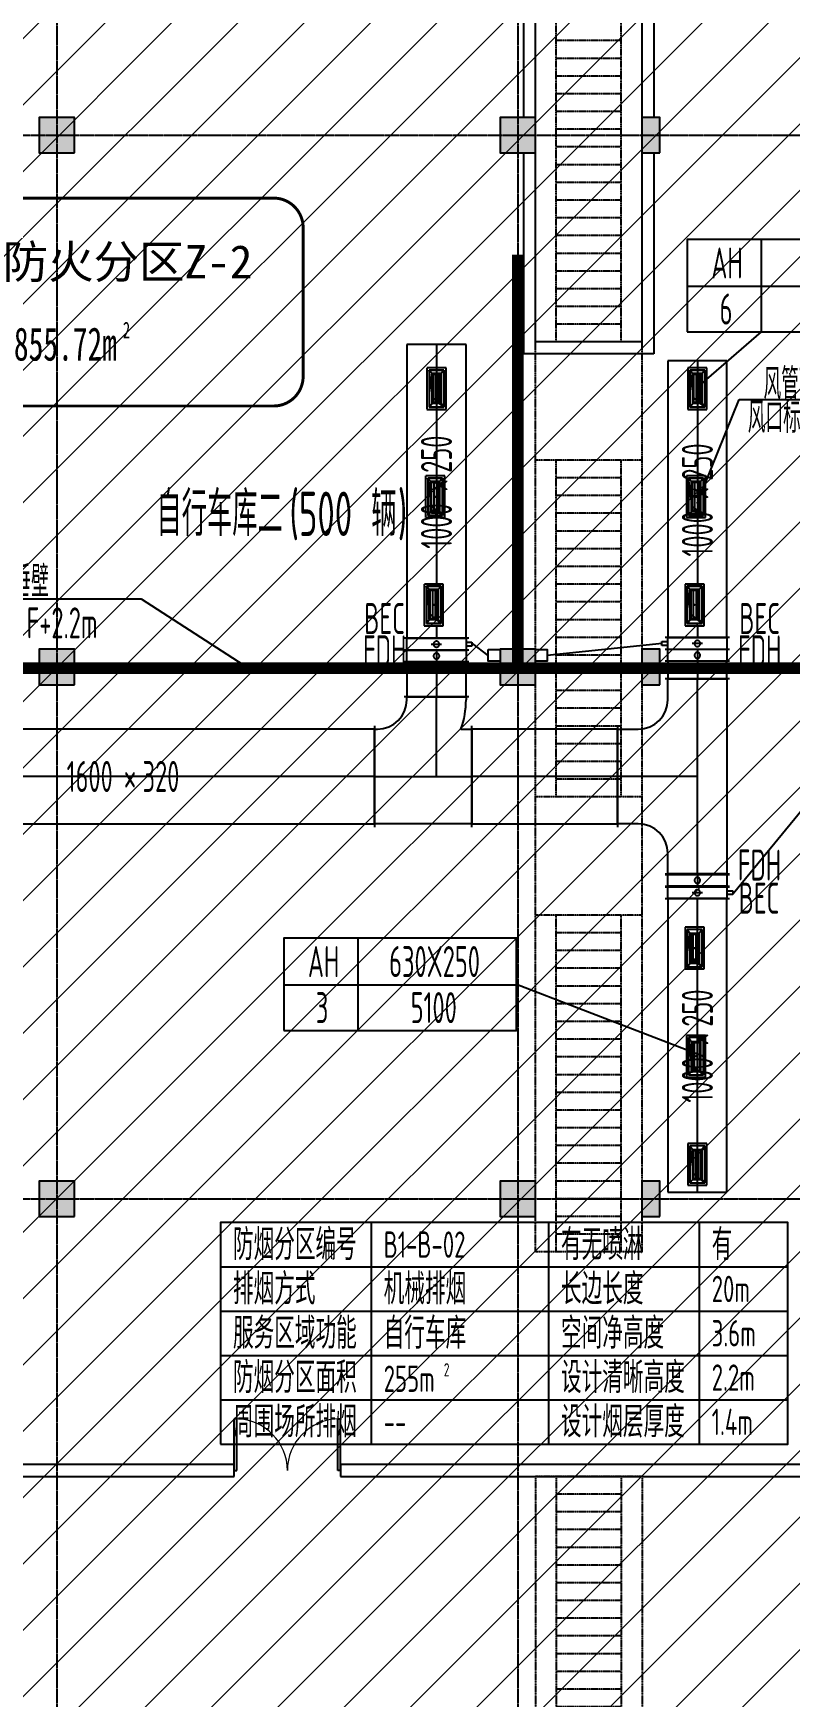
# Model space of a CAD drawing. Extents: x -20827274 to 1300756471, y -549375 to 3431892.
# Drawn here: x -90307 to -77509, y -327688 to -299536 of the extents above; entities that cross this region are included whole.
import ezdxf

# ---------------------------------------------------------------- set-up
doc = ezdxf.new("R2010")
doc.units = 0
doc.header["$LTSCALE"] = 10
for name, pattern in [('CENTER2', [1.125, 0.75, -0.125, 0.125, -0.125]), ('DASH', [0.35, 0.25, -0.1]), ('暖附图底图$0$DASH', [0.35, 0.25, -0.1]), ('暖附图底图$0$DOTE', [2.42, 2, -0.2, 0.02, -0.2])]:
    doc.linetypes.add(name, pattern=pattern)
for name, color, linetype in [('1-zs', 3, 'Continuous'), ('1-标注暖通', 4, 'Continuous'), ('DUCT-排烟中心线', 5, 'CENTER2'), ('DUCT-排烟标注', 3, 'Continuous'), ('DUCT-排烟法兰', 4, 'Continuous'), ('DUCT-排烟管', 2, 'Continuous'), ('DUCT-排烟管立管', 2, 'Continuous'), ('DUCT-排烟管端线', 4, 'Continuous'), ('DUCT-排烟阀门', 7, 'Continuous'), ('DUCT-排风风口', 7, 'Continuous'), ('H-PUB_TAB', 7, 'Continuous'), ('Hvac-Hide', 8, 'DASH'), ('PUB_HATCH', 8, 'Continuous'), ('暖附图底图$0$0-绿', 8, 'Continuous'), ('暖附图底图$0$0-蓝', 8, 'Continuous'), ('暖附图底图$0$1-标注暖通', 8, 'Continuous'), ('暖附图底图$0$A-COLUMN', 8, 'Continuous'), ('暖附图底图$0$A-ROOM_NAME', 8, 'Continuous'), ('暖附图底图$0$A-WALL', 8, 'Continuous'), ('暖附图底图$0$A-WINDOW', 8, 'Continuous'), ('暖附图底图$0$DOTE', 8, 'Continuous'), ('暖附图底图$0$雨棚投影', 8, 'Continuous')]:
    doc.layers.add(name, color=color, linetype=linetype)
doc.layers.add('F-非人防区', color=105, linetype='Continuous', lineweight=15)
doc.styles.add('8B2_02', font='tssdeng.shx', dxfattribs={"width": 0.6, "bigfont": 'TSSDCHN.shx'})
doc.styles.add('_THVAC_PIPEDN', font='tssdeng.shx', dxfattribs={"width": 0.7, "height": 3.5, "bigfont": 'tssdchn.shx'})
doc.styles.add('暖附图底图$0$8B2_02', font='tssdeng.shx', dxfattribs={"width": 0.6, "bigfont": 'TSSDCHN.shx'})
doc.styles.add('暖附图底图$0$黑体', font='simhei.ttf', dxfattribs={"width": 0.65})

# ---------------------------------------------------------------- blocks, each defined once
blk = doc.blocks.new('$风口$00000108')
for p, q in [((-250, 135), (-190, 75)), ((-250, -135), (-250, 135)), ((200, 25), (-190, 25)), ((250, 135), (200, 75)), ((250, 135), (250, -135)), ((-250, -135), (-190, -75)), ((250, -135), (-250, -135)), ((200, -25), (-190, -25)), ((200, -75), (250, -135))]:
    blk.add_line(p, q)
at = {"linetype": 'Continuous'}
blk.add_line((250, 135), (-250, 135), dxfattribs=at)
at = {"lineweight": 40}
for p, q in [((-190, 75), (200, 75)), ((-190, -75), (-190, 75)), ((200, 75), (200, -75)), ((-190, -75), (200, -75))]:
    blk.add_line(p, q, dxfattribs=at)
blk = doc.blocks.new('暖附图底图$0$自行车坡道')
at = {"layer": '暖附图底图$0$雨棚投影', "linetype": '暖附图底图$0$DASH', "lineweight": -3, "ltscale": 2}
for p, q in [((-96295, -339871), (-72448, -339871)), ((-96295, -341671), (-96295, -339871)), ((-90595, -341671), (-90595, -339871)), ((-88595, -341671), (-88595, -339871)), ((-82895, -341671), (-82895, -339871)), ((-80895, -341671), (-80895, -339871)), ((-96295, -340221), (-90595, -340221)), ((-95995, -341321), (-95995, -340221)), ((-95695, -341321), (-95695, -340221)), ((-95395, -341321), (-95395, -340221)), ((-95095, -341321), (-95095, -340221)), ((-94795, -341321), (-94795, -340221)), ((-94495, -341321), (-94495, -340221)), ((-94195, -341321), (-94195, -340221)), ((-93895, -341321), (-93895, -340221)), ((-93595, -341321), (-93595, -340221)), ((-93295, -341321), (-93295, -340221)), ((-92995, -341321), (-92995, -340221)), ((-92695, -341321), (-92695, -340221)), ((-92395, -341321), (-92395, -340221)), ((-92095, -341321), (-92095, -340221)), ((-91795, -341321), (-91795, -340221)), ((-91495, -341321), (-91495, -340221)), ((-91195, -341321), (-91195, -340221)), ((-90895, -341321), (-90895, -340221)), ((-88595, -340221), (-82895, -340221)), ((-88295, -341321), (-88295, -340221)), ((-87995, -341321), (-87995, -340221)), ((-87695, -341321), (-87695, -340221)), ((-87395, -341321), (-87395, -340221)), ((-87095, -341321), (-87095, -340221)), ((-86795, -341321), (-86795, -340221)), ((-86495, -341321), (-86495, -340221)), ((-86195, -341321), (-86195, -340221)), ((-85895, -341321), (-85895, -340221)), ((-85595, -341321), (-85595, -340221)), ((-85295, -341321), (-85295, -340221)), ((-84995, -341321), (-84995, -340221)), ((-84695, -341321), (-84695, -340221)), ((-84395, -341321), (-84395, -340221)), ((-84095, -341321), (-84095, -340221)), ((-83795, -341321), (-83795, -340221)), ((-83495, -341321), (-83495, -340221)), ((-83195, -341321), (-83195, -340221)), ((-80895, -340221), (-75195, -340221)), ((-80595, -341321), (-80595, -340221)), ((-80295, -341321), (-80295, -340221)), ((-79995, -341321), (-79995, -340221)), ((-79695, -341321), (-79695, -340221)), ((-79395, -341321), (-79395, -340221)), ((-79095, -341321), (-79095, -340221)), ((-78795, -341321), (-78795, -340221)), ((-78495, -341321), (-78495, -340221)), ((-78195, -341321), (-78195, -340221)), ((-77895, -341321), (-77895, -340221)), ((-77595, -341321), (-77595, -340221)), ((-77295, -341321), (-77295, -340221)), ((-76995, -341321), (-76995, -340221)), ((-76695, -341321), (-76695, -340221)), ((-76395, -341321), (-76395, -340221)), ((-76095, -341321), (-76095, -340221)), ((-75795, -341321), (-75795, -340221)), ((-96295, -341321), (-90595, -341321)), ((-88595, -341321), (-82895, -341321)), ((-80895, -341321), (-75195, -341321)), ((-96295, -341671), (-70759, -341671))]:
    blk.add_line(p, q, dxfattribs=at)
blk = doc.blocks.new('暖附图底图$0$A$C10817FE3')
at = {"layer": '暖附图底图$0$0-蓝', "color": 9, "linetype": '暖附图底图$0$DASH', "ltscale": 3, "const_width": 50}
blk.add_lwpolyline([(-198462, -143334), (-194083, -143334, 0.414214), (-193583, -142834), (-193583, -140315, 0.414214), (-194083, -139815), (-198462, -139815, 0.414214), (-198962, -140315), (-198962, -142834, 0.414214)], format="xyb", close=True, dxfattribs=at)
at = {"layer": '暖附图底图$0$0-绿', "color": 0, "linetype": '暖附图底图$0$DASH', "style": '暖附图底图$0$黑体'}
blk.add_text('防火分区Z-2', height=563.3, dxfattribs=at).set_placement((-198665, -141174))
at = {"layer": '暖附图底图$0$0-绿', "color": 0, "linetype": '暖附图底图$0$DASH', "style": '暖附图底图$0$黑体', "width": 0.65}
for s, height, p in [('855.72m', 563.3, (-198477, -142566)), ('2', 282, (-196634, -142191))]:
    blk.add_text(s, height=height, dxfattribs=at).set_placement(p)
blk = doc.blocks.new('_FZH')
blk.add_lwpolyline([(-0.5, -0.5), (0.5, -0.5), (0.5, 0.5), (-0.5, 0.5)], close=True)
at = {"layer": 'PUB_HATCH'}
blk.add_solid([(-0.5, -0.5), (0.5, -0.5), (-0.5, 0.5), (0.5, 0.5)], dxfattribs=at)
blk = doc.blocks.new('暖附图底图$0$$DorLib2D$00000002')
for p, q in [((-0.5, 0), (-0.5, 0.4875)), ((-0.475, 0.4875), (-0.5, 0.4875)), ((-0.475, 0), (-0.475, 0.4875)), ((0.475, 0), (0.475, 0.4875)), ((0.475, 0.4875), (0.5, 0.4875)), ((0.5, 0), (0.5, 0.4875)), ((-0.5, 0), (-0.475, 0)), ((0.5, 0), (0.475, 0))]:
    blk.add_line(p, q)
at = {"lineweight": 13}
for centre, start, end in [((-0.4875, 0), 0, 88.53072), ((0.4875, 0), 91.46928, 180)]:
    blk.add_arc(centre, 0.4875, start, end, dxfattribs=at)
blk = doc.blocks.new('暖附图底图$0$AFSFCS')
at = {"layer": '暖附图底图$0$A-WALL'}
for p, q in [((-82008.6, -300960.4), (-82008.6, -292560.4)), ((-81808.6, -300960.4), (-81808.6, -292560.4)), ((-80008.6, -295860.4), (-80008.6, -300960.4)), ((-79808.6, -295960.4), (-79808.6, -300960.4)), ((-82008.6, -304960.4), (-82008.6, -301560.4)), ((-81808.6, -304760.4), (-81808.6, -301560.4)), ((-80008.6, -301560.4), (-80008.6, -304760.4)), ((-79808.6, -301560.4), (-79808.6, -304960.4)), ((-80008.6, -304760.4), (-81808.6, -304760.4)), ((-79808.6, -304960.4), (-82008.6, -304960.4)), ((-86908.6, -323760.4), (-92158.6, -323760.4)), ((-92158.6, -323960.4), (-86908.6, -323960.4)), ((-86908.6, -323960.4), (-86908.6, -323760.4)), ((-75358.6, -323760.4), (-85108.6, -323760.4)), ((-85108.6, -323760.4), (-85108.6, -323960.4)), ((-85108.6, -323960.4), (-75358.6, -323960.4))]:
    blk.add_line(p, q, dxfattribs=at)
at = {"layer": '暖附图底图$0$DOTE', "color": 127, "linetype": '暖附图底图$0$DOTE', "ltscale": 1.5}
for p, q in [((-89908.6, -155629.3), (-89908.6, -385768.2)), ((-82108.6, -155629.3), (-82108.6, -385768.2))]:
    blk.add_line(p, q, dxfattribs=at)
at = {"layer": '暖附图底图$0$DOTE', "color": 16, "linetype": '暖附图底图$0$DOTE', "ltscale": 1.5}
for p, q in [((-113117.3, -301260.4), (10791.4, -301260.4)), ((-113117.3, -310260.4), (145070.3, -310260.4)), ((-113117.3, -319260.4), (145070.3, -319260.4))]:
    blk.add_line(p, q, dxfattribs=at)
blk.add_blockref('暖附图底图$0$A$C10817FE3', (107841.4, -162510.4))
at = {"rotation": 90}
blk.add_blockref('暖附图底图$0$自行车坡道', (-421679.2, -223865.5), dxfattribs=at)
at = {"xscale": -1, "rotation": 90}
blk.add_blockref('暖附图底图$0$自行车坡道', (-421679.2, -420255.3), dxfattribs=at)
at = {"layer": '暖附图底图$0$A-COLUMN', "xscale": 600, "rotation": 90}
for p, yscale, zscale in [((-89908.6, -301260.4), 600, 600), ((-82108.6, -301260.4), 600, 600), ((-79858.6, -301260.4), 299.9999999997526, 299.9999999997526), ((-89908.6, -310260.4), 600, 600), ((-82108.6, -310260.4), 600, 600), ((-79858.6, -310260.4), 299.9999999997526, 299.9999999997526), ((-89908.6, -319260.4), 600, 600), ((-82108.6, -319260.4), 600, 600), ((-79858.6, -319260.4), 299.9999999997526, 299.9999999997526)]:
    blk.add_blockref('_FZH', p, dxfattribs=dict(at, yscale=yscale, zscale=zscale))
at = {"layer": '暖附图底图$0$A-WINDOW', "xscale": -1800, "yscale": -1800, "zscale": 200, "rotation": 180}
blk.add_blockref('暖附图底图$0$$DorLib2D$00000002', (-86008.6, -323860.4), dxfattribs=at)
at = {"layer": '暖附图底图$0$A-ROOM_NAME', "style": '暖附图底图$0$8B2_02', "width": 0.6}
for s, p in [('自行车库二', (-88223.7, -308043.9)), ('(500', (-85973.7, -308043.9)), ('辆', (-84589, -308043.9)), (')', (-84139, -308043.9))]:
    blk.add_text(s, height=750, dxfattribs=at).set_placement(p)
blk = doc.blocks.new('暖附图底图')
at = {"layer": '暖附图底图$0$1-标注暖通', "linetype": '暖附图底图$0$DASH'}
blk.add_blockref('暖附图底图$0$AFSFCS', (500000, 0), dxfattribs=at)

msp = doc.modelspace()

# ---------------------------------------------------------------- hatches: boundary and pattern name
at = {"layer": 'F-非人防区'}
h = msp.add_hatch(dxfattribs=at)
h.set_pattern_fill('ANSI31', color=8, scale=500)
h.set_pattern_definition([(45, (-67108.6, 126739.6), (-561.266, 561.266), [])])
edge = h.paths.add_edge_path()
edge.add_line((26041.4, -160910.4), (26041.4, -174910.4))
edge.add_line((26041.4, -174910.4), (44466.4, -174910.4))
edge.add_line((44466.4, -174910.4), (44466.4, -230535.4))
edge.add_line((44466.4, -230535.4), (29591.4, -230535.4))
edge.add_line((29591.4, -230535.4), (29591.4, -228585.4))
edge.add_line((29591.4, -228585.4), (32466.4, -228585.4))
edge.add_line((32466.4, -228585.4), (32466.4, -223185.4))
edge.add_line((32466.4, -223185.4), (6116.4, -223185.4))
edge.add_line((6116.4, -223185.4), (6116.4, -236210.4))
edge.add_line((6116.4, -236210.4), (5916.4, -236210.4))
edge.add_line((5916.4, -236210.4), (5921.1, -289912.2))
edge.add_line((5921.1, -289912.2), (35191.4, -289912.2))
edge.add_line((35191.4, -289912.2), (35191.4, -296310.4))
edge.add_line((35191.4, -296310.4), (35041.4, -296310.4))
edge.add_line((35041.4, -296310.4), (35041.4, -296910.4))
edge.add_line((35041.4, -296910.4), (35641.4, -296910.4))
edge.add_line((35641.4, -296910.4), (44736.4, -305099.6))
edge.add_line((44736.4, -305099.6), (22456.5, -329844))
edge.add_line((22456.5, -329844), (22456.5, -340006.4))
edge.add_line((22456.5, -340006.4), (-13248.1, -379660.4))
edge.add_line((-13248.1, -379660.4), (-90108.6, -379660.4))
edge.add_line((-90108.6, -379660.4), (-90108.6, -373660.4))
edge.add_line((-90108.6, -373660.4), (-91358.6, -373660.4))
edge.add_arc((-91358.6, -361660.4), 12000, 180, 270, ccw=False)
edge.add_line((-103358.6, -361660.4), (-103358.6, -333450.4))
edge.add_line((-103358.6, -333450.4), (-95358.6, -333436.6))
edge.add_line((-95358.6, -333436.6), (-95358.6, -160610.4))
edge.add_line((-95358.6, -160610.4), (-86333.4, -160610.4))
edge.add_line((-86333.4, -160610.4), (-86333.6, -149790))
edge.add_line((-86333.6, -149790), (-73433.4, -149790))
edge.add_line((-73433.4, -149790), (-73433.4, -160610.4))
edge.add_line((-73433.4, -160610.4), (26041.4, -160910.4))

# ---------------------------------------------------------------- linework, layer by layer
at = {"layer": '1-标注暖通'}
for p, q in [((-77990, -304587.3), (-79094.6, -305543.9, 2600)), ((-79077.8, -307491.8, 1400), (-78364.9, -305732.1, -600)), ((-78364.9, -305732.1, -600), (-75242.2, -305732.1, -600)), ((-92144.2, -309109.1), (-88483.7, -309109.1)), ((-88483.7, -309109.1), (-86668.3, -310282.1)), ((-82608.6, -310063.9), (-82875.9, -309863.6, 2000)), ((-79669.3, -309864.5, -2713.3), (-81610.4, -310063.9, 13.3)), ((-75508.6, -310502.3), (-78468.2, -314099.9, 2000)), ((-82132.5, -315630.9), (-78969.6, -316848.4, 2600))]:
    msp.add_line(p, q, dxfattribs=at)
at = {"layer": '1-标注暖通', "linetype": 'DASH', "const_width": 200}
for points in [[(-82108.6, -303282.1), (-82109.3, -310308.1)], [(-75008.6, -310282.1), (-95158.6, -310282.1)]]:
    msp.add_lwpolyline(points, dxfattribs=at)
at = {"layer": '1-标注暖通'}
for points in [[(-79242.4, -304587.3), (-75306.5, -304587.3), (-75306.5, -303028.5), (-79242.4, -303028.5)], [(-82608.6, -309963.9), (-82408.6, -309963.9), (-82408.6, -310163.9), (-82608.6, -310163.9)], [(-86068.5, -316410.3), (-82132.5, -316410.3), (-82132.5, -314851.5), (-86068.5, -314851.5)]]:
    msp.add_lwpolyline(points, close=True, dxfattribs=at)
for points in [[(-77990, -303028.5), (-77990, -304587.3)], [(-79242.4, -303818.9), (-75306.5, -303818.9)], [(-84816, -314851.5), (-84816, -316410.3)], [(-86068.5, -315641.9), (-82132.5, -315641.9)]]:
    msp.add_lwpolyline(points, dxfattribs=at)
at = {"layer": '1-标注暖通', "elevation": 13.3}
msp.add_lwpolyline([(-81810.4, -309963.9), (-81610.4, -309963.9), (-81610.4, -310163.9), (-81810.4, -310163.9)], close=True, dxfattribs=at)
at = {"layer": 'DUCT-排烟中心线'}
for p, q in [((-83486, -304803.7), (-83486, -308864.8)), ((-79071.5, -305081.3), (-79071.5, -308864.8)), ((-83486, -309554.8), (-83486, -309775.6)), ((-79071.5, -309554.8), (-79071.5, -309763.5)), ((-83486, -310176.2), (-83486, -310764)), ((-79071.5, -310164.1), (-79071.5, -310464)), ((-79071.5, -312114.2), (-79071.5, -310464.2)), ((-83486, -312114.2), (-83486, -310764.2)), ((-84536.2, -312114.2), (-92487.2, -312114.2)), ((-84536, -312114.2), (-83486, -312114.2)), ((-83486, -312114.2), (-82886, -312114.2)), ((-80421.7, -312114.2), (-82885.8, -312114.2)), ((-79071.5, -312114.2), (-80421.5, -312114.2)), ((-79071.5, -313764.2), (-79071.5, -312114.2)), ((-79071.5, -313771.8), (-79071.5, -313764.4)), ((-79071.5, -313979.7), (-79071.5, -313972.2)), ((-79071.5, -319147.2), (-79071.5, -314180.1))]:
    msp.add_line(p, q, dxfattribs=at)
at = {"layer": 'DUCT-排烟法兰'}
for p, q in [((-78909, -305197.7), (-79234, -305197.7)), ((-79234, -305197.7), (-79234, -305902.7)), ((-78909, -305197.7), (-79234, -305197.7)), ((-79234, -305197.7), (-79234, -305902.7)), ((-78909, -305902.7), (-78909, -305197.7)), ((-78909, -305902.7), (-78909, -305197.7)), ((-79234, -305902.7), (-78909, -305902.7)), ((-79234, -305902.7), (-78909, -305902.7)), ((-82941, -309775.7), (-84031, -309775.7)), ((-78526.5, -309763.6), (-79616.5, -309763.6)), ((-82941, -309975.9), (-84031, -309975.9)), ((-82941, -310176.1), (-84031, -310176.1)), ((-78526.5, -309963.8), (-79616.5, -309963.8)), ((-78526.5, -310164), (-79616.5, -310164)), ((-78526.5, -310464.1), (-79616.5, -310464.1)), ((-82941, -310764.1), (-84031, -310764.1)), ((-84536.1, -311254.2), (-84536.1, -312974.2)), ((-82885.9, -312974.2), (-82885.9, -311254.2)), ((-80421.6, -311254.2), (-80421.6, -312974.2)), ((-79616.5, -313764.3), (-78526.5, -313764.3)), ((-79616.5, -313771.9), (-78526.5, -313771.9)), ((-79616.5, -313972.1), (-78526.5, -313972.1)), ((-79616.5, -313979.8), (-78526.5, -313979.8)), ((-79616.5, -314180), (-78526.5, -314180)), ((-78909, -318325.8), (-79234, -318325.8)), ((-79234, -318325.8), (-79234, -319030.8)), ((-78909, -318325.8), (-79234, -318325.8)), ((-79234, -318325.8), (-79234, -319030.8)), ((-78909, -319030.8), (-78909, -318325.8)), ((-78909, -319030.8), (-78909, -318325.8)), ((-79234, -319030.8), (-78909, -319030.8)), ((-79234, -319030.8), (-78909, -319030.8))]:
    msp.add_line(p, q, dxfattribs=at)
at = {"layer": 'DUCT-排烟法兰', "color": 18, "true_color": 0x000000}
for p in [(-83486, -305550.2, -0.1), (-83486, -305550.2, 0.1), (-79071.5, -305550.2, -0.1), (-79071.5, -305550.2, 0.1), (-79071.5, -305550.2, 1334.8), (-79071.5, -305550.2, 1335), (-79071.5, -305550.2, 2300.2), (-79071.5, -305550.2, 2300), (-83509.2, -307380, -0.1), (-83509.2, -307380, 0.1), (-79094.6, -307380, -0.1), (-79094.6, -307380, 0.1), (-83532.3, -309209.8, -0.1), (-83532.3, -309209.8, 0.1), (-79117.8, -309209.8, -0.1), (-79117.8, -309209.8, 0.1), (-83486, -309775.6, 2000), (-83486, -309775.8, 2000), (-79071.5, -309763.5, 2000), (-79071.5, -309763.7, 2000), (-83486, -309975.8, 2000), (-83486, -309976, 2000), (-83486, -310176, 2000), (-83486, -310176.2, 2000), (-79071.5, -309963.7, 2000), (-79071.5, -309963.9, 2000), (-79071.5, -310163.9, 2000), (-79071.5, -310164.1, 2000), (-79071.5, -310464, 2000), (-79071.5, -310464.2, 2000), (-83486, -310764, 2000), (-83486, -310764.2, 2000), (-84536.2, -312114.2, 2000), (-84536, -312114.2, 2000), (-82886, -312114.2, 2000), (-82885.8, -312114.2, 2000), (-80421.7, -312114.2, 2000), (-80421.5, -312114.2, 2000), (-79071.5, -313764.2, 2000), (-79071.5, -313764.4, 2000), (-79071.5, -313771.8, 2000), (-79071.5, -313772, 2000), (-79071.5, -313972, 2000), (-79071.5, -313972.2, 2000), (-79071.5, -313979.7, 2000), (-79071.5, -313979.9, 2000), (-79071.5, -314179.9, 2000), (-79071.5, -314180.1, 2000), (-79117.8, -315018.6, -0.1), (-79117.8, -315018.6, 0.1), (-79094.6, -316848.4, -0.1), (-79094.6, -316848.4, 0.1), (-79071.5, -318678.3, -0.1), (-79071.5, -318678.3, 0.1), (-79071.5, -318678.3, 1334.8), (-79071.5, -318678.3, 1335), (-79071.5, -318678.3, 2300.2), (-79071.5, -318678.3, 2300)]:
    msp.add_point(p, dxfattribs=at)
at = {"layer": 'DUCT-排烟管'}
for p, q in [((-83986, -304803.7), (-83986, -309775.6)), ((-82986, -304803.7), (-83986, -304803.7)), ((-82986, -309775.6), (-82986, -304803.7)), ((-79571.5, -305081.3), (-79571.5, -309763.5)), ((-78571.5, -305081.3), (-79571.5, -305081.3)), ((-78571.5, -309763.5), (-78571.5, -305081.3)), ((-83986, -309775.6), (-82986, -309775.6)), ((-83986, -309975.8), (-83986, -309775.8)), ((-82986, -309775.8), (-82986, -309975.8)), ((-79571.5, -309763.5), (-78571.5, -309763.5)), ((-79571.5, -309963.7), (-79571.5, -309763.7)), ((-78571.5, -309763.7), (-78571.5, -309963.7)), ((-83986, -310176), (-83986, -309976)), ((-83986, -310176.2), (-83986, -310764)), ((-82986, -310176.2), (-83986, -310176.2)), ((-82986, -309976), (-82986, -310176)), ((-82986, -310764), (-82986, -310176.2)), ((-79571.5, -310163.9), (-79571.5, -309963.9)), ((-79571.5, -310164.1), (-79571.5, -310464)), ((-78571.5, -310164.1), (-79571.5, -310164.1)), ((-78571.5, -309963.9), (-78571.5, -310163.9)), ((-78571.5, -310464), (-78571.5, -310164.1)), ((-79571.5, -310464), (-78571.5, -310464)), ((-79571.5, -310814.2), (-79571.5, -310464.2)), ((-78571.5, -310464.2), (-78571.5, -310514.2)), ((-78571.5, -310514.2), (-78571.5, -313714.2)), ((-83986, -310764), (-82986, -310764)), ((-83986, -310814.2), (-83986, -310764.2)), ((-82986, -310764.2), (-82986, -310814.2)), ((-84536.2, -311314.2), (-92487.2, -311314.2)), ((-84536.2, -312914.2), (-84536.2, -311314.2)), ((-84536, -311314.2), (-84486, -311314.2)), ((-83071.8, -311314.2), (-82886, -311314.2)), ((-80421.7, -311314.2), (-82885.8, -311314.2)), ((-82885.8, -311314.2), (-82885.8, -312914.2)), ((-80421.7, -312914.2), (-80421.7, -311314.2)), ((-80421.5, -311314.2), (-80071.5, -311314.2)), ((-92487.2, -312914.2), (-84536.2, -312914.2)), ((-84486, -312914.2), (-84536, -312914.2)), ((-82886, -312914.2), (-84486, -312914.2)), ((-82885.8, -312914.2), (-80421.7, -312914.2)), ((-80071.5, -312914.2), (-80421.5, -312914.2)), ((-79571.5, -313764.2), (-79571.5, -313414.2)), ((-78571.5, -313764.4), (-79571.5, -313764.4)), ((-79571.5, -313764.4), (-79571.5, -313771.8)), ((-79571.5, -313771.8), (-78571.5, -313771.8)), ((-79571.5, -313972), (-79571.5, -313772)), ((-78571.5, -313714.2), (-78571.5, -313764.2)), ((-78571.5, -313771.8), (-78571.5, -313764.4)), ((-78571.5, -313772), (-78571.5, -313972)), ((-78571.5, -313972.2), (-79571.5, -313972.2)), ((-79571.5, -313972.2), (-79571.5, -313979.7)), ((-79571.5, -313979.7), (-78571.5, -313979.7)), ((-79571.5, -314179.9), (-79571.5, -313979.9)), ((-78571.5, -313979.7), (-78571.5, -313972.2)), ((-78571.5, -313979.9), (-78571.5, -314179.9)), ((-78571.5, -314180.1), (-79571.5, -314180.1)), ((-79571.5, -314180.1), (-79571.5, -319147.2)), ((-78571.5, -319147.2), (-78571.5, -314180.1)), ((-79571.5, -319147.2), (-78571.5, -319147.2))]:
    msp.add_line(p, q, dxfattribs=at)
for centre, radius, start, end in [((-84486, -310814.2), 500, 270, 0), ((-84486, -310814.2), 1500, 340.52878, 0), ((-80071.5, -310814.2), 500, 270, 0), ((-80071.5, -313414.2), 500, 0, 90)]:
    msp.add_arc(centre, radius, start, end, dxfattribs=at)
at = {"layer": 'DUCT-排烟管', "color": 18, "true_color": 0x000000}
for p in [(-79071.5, -310464.2, 2000), (-83486, -310764.2, 2000), (-84536, -312114.2, 2000), (-82886, -312114.2, 2000), (-80421.5, -312114.2, 2000), (-79071.5, -313764.2, 2000)]:
    msp.add_point(p, dxfattribs=at)
at = {"layer": 'DUCT-排烟管立管'}
for p, q in [((-83361, -305235.2), (-83611, -305235.2)), ((-83611, -305235.2), (-83611, -305865.2)), ((-83361, -305865.2), (-83361, -305235.2)), ((-78946.5, -305235.2), (-79196.5, -305235.2)), ((-79196.5, -305235.2), (-79196.5, -305865.2)), ((-78946.5, -305865.2), (-78946.5, -305235.2)), ((-83611, -305865.2), (-83361, -305865.2)), ((-79196.5, -305865.2), (-78946.5, -305865.2)), ((-83384.2, -307065), (-83634.2, -307065)), ((-83634.2, -307065), (-83634.2, -307695)), ((-83384.2, -307695), (-83384.2, -307065)), ((-78969.6, -307065), (-79219.6, -307065)), ((-79219.6, -307065), (-79219.6, -307695)), ((-78969.6, -307695), (-78969.6, -307065)), ((-83634.2, -307695), (-83384.2, -307695)), ((-79219.6, -307695), (-78969.6, -307695)), ((-83407.3, -308894.8), (-83657.3, -308894.8)), ((-83657.3, -308894.8), (-83657.3, -309524.8)), ((-83407.3, -309524.8), (-83407.3, -308894.8)), ((-78992.8, -308894.8), (-79242.8, -308894.8)), ((-79242.8, -308894.8), (-79242.8, -309524.8)), ((-78992.8, -309524.8), (-78992.8, -308894.8)), ((-83657.3, -309524.8), (-83407.3, -309524.8)), ((-79242.8, -309524.8), (-78992.8, -309524.8)), ((-78992.8, -314703.6), (-79242.8, -314703.6)), ((-79242.8, -314703.6), (-79242.8, -315333.6)), ((-78992.8, -315333.6), (-78992.8, -314703.6)), ((-79242.8, -315333.6), (-78992.8, -315333.6)), ((-78969.6, -316533.4), (-79219.6, -316533.4)), ((-79219.6, -316533.4), (-79219.6, -317163.4)), ((-78969.6, -317163.4), (-78969.6, -316533.4)), ((-79219.6, -317163.4), (-78969.6, -317163.4)), ((-78946.5, -318363.3), (-79196.5, -318363.3)), ((-79196.5, -318363.3), (-79196.5, -318993.3)), ((-78946.5, -318993.3), (-78946.5, -318363.3)), ((-79196.5, -318993.3), (-78946.5, -318993.3))]:
    msp.add_line(p, q, dxfattribs=at)
at = {"layer": 'DUCT-排烟管端线'}
for p, q in [((-83548.5, -305707.7), (-83611, -305235.2)), ((-79134, -305707.7), (-79196.5, -305235.2)), ((-83361, -305865.2), (-83548.5, -305707.7)), ((-78946.5, -305865.2), (-79134, -305707.7)), ((-83571.7, -307537.5), (-83634.2, -307065)), ((-79157.1, -307537.5), (-79219.6, -307065)), ((-83384.2, -307695), (-83571.7, -307537.5)), ((-78969.6, -307695), (-79157.1, -307537.5)), ((-83594.8, -309367.3), (-83657.3, -308894.8)), ((-79180.3, -309367.3), (-79242.8, -308894.8)), ((-83407.3, -309524.8), (-83594.8, -309367.3)), ((-78992.8, -309524.8), (-79180.3, -309367.3)), ((-83986, -309775.8), (-82986, -309775.8)), ((-78571.5, -309763.7), (-79571.5, -309763.7)), ((-83986, -309975.8), (-82986, -309975.8)), ((-82986, -309976), (-83986, -309976)), ((-82986, -310176), (-83986, -310176)), ((-78571.5, -309963.7), (-79571.5, -309963.7)), ((-78571.5, -309963.9), (-79571.5, -309963.9)), ((-78571.5, -310163.9), (-79571.5, -310163.9)), ((-79571.5, -310464.2), (-78571.5, -310464.2)), ((-83986, -310764.2), (-82986, -310764.2)), ((-84536, -312914.2), (-84536, -311314.2)), ((-82886, -311314.2), (-82886, -312914.2)), ((-80421.5, -312914.2), (-80421.5, -311314.2)), ((-78571.5, -313764.2), (-79571.5, -313764.2)), ((-78571.5, -313772), (-79571.5, -313772)), ((-78571.5, -313972), (-79571.5, -313972)), ((-79571.5, -313979.9), (-78571.5, -313979.9)), ((-79571.5, -314179.9), (-78571.5, -314179.9)), ((-79180.3, -315176.1), (-79242.8, -314703.6)), ((-78992.8, -315333.6), (-79180.3, -315176.1)), ((-79157.1, -317005.9), (-79219.6, -316533.4)), ((-78969.6, -317163.4), (-79157.1, -317005.9)), ((-79134, -318835.8), (-79196.5, -318363.3)), ((-78946.5, -318993.3), (-79134, -318835.8))]:
    msp.add_line(p, q, dxfattribs=at)
at = {"layer": 'DUCT-排烟阀门'}
for p, q in [((-83573.5, -309875.8), (-83398.5, -309875.8)), ((-83535.1, -309866.5), (-83535.9, -309872.7)), ((-83535.9, -309872.7), (-83535.9, -309879)), ((-83535.9, -309879), (-83535.1, -309885.2)), ((-83533.6, -309860.4), (-83535.1, -309866.5)), ((-83535.1, -309885.2), (-83533.6, -309891.3)), ((-83531.3, -309854.6), (-83533.6, -309860.4)), ((-83533.6, -309891.3), (-83531.3, -309897.1)), ((-83528.2, -309849.1), (-83531.3, -309854.6)), ((-83531.3, -309897.1), (-83528.2, -309902.6)), ((-83524.5, -309844), (-83528.2, -309849.1)), ((-83528.2, -309902.6), (-83524.5, -309907.7)), ((-83520.2, -309839.4), (-83524.5, -309844)), ((-83524.5, -309907.7), (-83520.2, -309912.3)), ((-83515.4, -309835.4), (-83520.2, -309839.4)), ((-83520.2, -309912.3), (-83515.4, -309916.3)), ((-83510.1, -309832), (-83515.4, -309835.4)), ((-83515.4, -309916.3), (-83510.1, -309919.7)), ((-83504.4, -309829.4), (-83510.1, -309832)), ((-83510.1, -309919.7), (-83504.4, -309922.3)), ((-83498.5, -309827.4), (-83504.4, -309829.4)), ((-83504.4, -309922.3), (-83498.5, -309924.3)), ((-83492.3, -309826.2), (-83498.5, -309827.4)), ((-83498.5, -309924.3), (-83492.3, -309925.4)), ((-83486, -309825.8), (-83492.3, -309826.2)), ((-83492.3, -309925.4), (-83486, -309925.8)), ((-83479.8, -309826.2), (-83486, -309825.8)), ((-83486, -309925.8), (-83479.8, -309925.4)), ((-83473.6, -309827.4), (-83479.8, -309826.2)), ((-83479.8, -309925.4), (-83473.6, -309924.3)), ((-83467.6, -309829.4), (-83473.6, -309827.4)), ((-83473.6, -309924.3), (-83467.6, -309922.3)), ((-83461.9, -309832), (-83467.6, -309829.4)), ((-83467.6, -309922.3), (-83461.9, -309919.7)), ((-83456.6, -309835.4), (-83461.9, -309832)), ((-83461.9, -309919.7), (-83456.6, -309916.3)), ((-83451.8, -309839.4), (-83456.6, -309835.4)), ((-83456.6, -309916.3), (-83451.8, -309912.3)), ((-83447.5, -309844), (-83451.8, -309839.4)), ((-83451.8, -309912.3), (-83447.5, -309907.7)), ((-83443.8, -309849.1), (-83447.5, -309844)), ((-83447.5, -309907.7), (-83443.8, -309902.6)), ((-83440.8, -309854.6), (-83443.8, -309849.1)), ((-83443.8, -309902.6), (-83440.8, -309897.1)), ((-83438.5, -309860.4), (-83440.8, -309854.6)), ((-83440.8, -309897.1), (-83438.5, -309891.3)), ((-83436.9, -309866.5), (-83438.5, -309860.4)), ((-83438.5, -309891.3), (-83436.9, -309885.2)), ((-83436.1, -309872.7), (-83436.9, -309866.5)), ((-83436.9, -309885.2), (-83436.1, -309879)), ((-83436.1, -309879), (-83436.1, -309872.7)), ((-82986, -309842.6), (-82886, -309842.6)), ((-82886, -309909), (-82986, -309909)), ((-82886, -309842.6), (-82886, -309909)), ((-79671.5, -309830.5), (-79571.5, -309830.5)), ((-79671.5, -309896.9), (-79671.5, -309830.5)), ((-79571.5, -309896.9), (-79671.5, -309896.9)), ((-78984, -309863.7), (-79159, -309863.7)), ((-79120.6, -309854.4), (-79121.4, -309860.6)), ((-79121.4, -309860.6), (-79121.4, -309866.9)), ((-79121.4, -309866.9), (-79120.6, -309873.1)), ((-79119, -309848.3), (-79120.6, -309854.4)), ((-79120.6, -309873.1), (-79119, -309879.2)), ((-79116.7, -309842.4), (-79119, -309848.3)), ((-79119, -309879.2), (-79116.7, -309885)), ((-79113.7, -309836.9), (-79116.7, -309842.4)), ((-79116.7, -309885), (-79113.7, -309890.5)), ((-79110, -309831.9), (-79113.7, -309836.9)), ((-79113.7, -309890.5), (-79110, -309895.6)), ((-79105.7, -309827.3), (-79110, -309831.9)), ((-79110, -309895.6), (-79105.7, -309900.2)), ((-79100.9, -309823.3), (-79105.7, -309827.3)), ((-79105.7, -309900.2), (-79100.9, -309904.2)), ((-79095.6, -309819.9), (-79100.9, -309823.3)), ((-79100.9, -309904.2), (-79095.6, -309907.5)), ((-79089.9, -309817.2), (-79095.6, -309819.9)), ((-79095.6, -309907.5), (-79089.9, -309910.2)), ((-79083.9, -309815.3), (-79089.9, -309817.2)), ((-79089.9, -309910.2), (-79083.9, -309912.2)), ((-79077.7, -309814.1), (-79083.9, -309815.3)), ((-79083.9, -309912.2), (-79077.7, -309913.3)), ((-79071.5, -309813.7), (-79077.7, -309814.1)), ((-79077.7, -309913.3), (-79071.5, -309913.7)), ((-79065.2, -309814.1), (-79071.5, -309813.7)), ((-79071.5, -309913.7), (-79065.2, -309913.3)), ((-79059, -309815.3), (-79065.2, -309814.1)), ((-79065.2, -309913.3), (-79059, -309912.2)), ((-79053.1, -309817.2), (-79059, -309815.3)), ((-79059, -309912.2), (-79053.1, -309910.2)), ((-79047.4, -309819.9), (-79053.1, -309817.2)), ((-79053.1, -309910.2), (-79047.4, -309907.5)), ((-79042.1, -309823.3), (-79047.4, -309819.9)), ((-79047.4, -309907.5), (-79042.1, -309904.2)), ((-79037.2, -309827.3), (-79042.1, -309823.3)), ((-79042.1, -309904.2), (-79037.2, -309900.2)), ((-79032.9, -309831.9), (-79037.2, -309827.3)), ((-79037.2, -309900.2), (-79032.9, -309895.6)), ((-79029.3, -309836.9), (-79032.9, -309831.9)), ((-79032.9, -309895.6), (-79029.3, -309890.5)), ((-79026.2, -309842.4), (-79029.3, -309836.9)), ((-79029.3, -309890.5), (-79026.2, -309885)), ((-79023.9, -309848.3), (-79026.2, -309842.4)), ((-79026.2, -309885), (-79023.9, -309879.2)), ((-79022.4, -309854.4), (-79023.9, -309848.3)), ((-79023.9, -309879.2), (-79022.4, -309873.1)), ((-79021.6, -309860.6), (-79022.4, -309854.4)), ((-79022.4, -309873.1), (-79021.6, -309866.9)), ((-79021.6, -309866.9), (-79021.6, -309860.6)), ((-83535.1, -310066.7), (-83535.9, -310072.9)), ((-83535.9, -310072.9), (-83535.9, -310079.2)), ((-83535.9, -310079.2), (-83535.1, -310085.4)), ((-83533.6, -310060.6), (-83535.1, -310066.7)), ((-83535.1, -310085.4), (-83533.6, -310091.5)), ((-83531.3, -310054.8), (-83533.6, -310060.6)), ((-83533.6, -310091.5), (-83531.3, -310097.3)), ((-83528.2, -310049.3), (-83531.3, -310054.8)), ((-83531.3, -310097.3), (-83528.2, -310102.8)), ((-83524.5, -310044.2), (-83528.2, -310049.3)), ((-83528.2, -310102.8), (-83524.5, -310107.9)), ((-83520.2, -310039.6), (-83524.5, -310044.2)), ((-83524.5, -310107.9), (-83520.2, -310112.5)), ((-83515.4, -310035.6), (-83520.2, -310039.6)), ((-83520.2, -310112.5), (-83515.4, -310116.5)), ((-83510.1, -310032.2), (-83515.4, -310035.6)), ((-83515.4, -310116.5), (-83510.1, -310119.9)), ((-83504.4, -310029.6), (-83510.1, -310032.2)), ((-83510.1, -310119.9), (-83504.4, -310122.5)), ((-83498.5, -310027.6), (-83504.4, -310029.6)), ((-83504.4, -310122.5), (-83498.5, -310124.5)), ((-83492.3, -310026.4), (-83498.5, -310027.6)), ((-83498.5, -310124.5), (-83492.3, -310125.6)), ((-83486, -310026), (-83492.3, -310026.4)), ((-83492.3, -310125.6), (-83486, -310126)), ((-83486, -309988.5), (-83486, -310163.5)), ((-83479.8, -310026.4), (-83486, -310026)), ((-83486, -310126), (-83479.8, -310125.6)), ((-83473.6, -310027.6), (-83479.8, -310026.4)), ((-83479.8, -310125.6), (-83473.6, -310124.5)), ((-83467.6, -310029.6), (-83473.6, -310027.6)), ((-83473.6, -310124.5), (-83467.6, -310122.5)), ((-83461.9, -310032.2), (-83467.6, -310029.6)), ((-83467.6, -310122.5), (-83461.9, -310119.9)), ((-83456.6, -310035.6), (-83461.9, -310032.2)), ((-83461.9, -310119.9), (-83456.6, -310116.5)), ((-83451.8, -310039.6), (-83456.6, -310035.6)), ((-83456.6, -310116.5), (-83451.8, -310112.5)), ((-83447.5, -310044.2), (-83451.8, -310039.6)), ((-83451.8, -310112.5), (-83447.5, -310107.9)), ((-83443.8, -310049.3), (-83447.5, -310044.2)), ((-83447.5, -310107.9), (-83443.8, -310102.8)), ((-83440.8, -310054.8), (-83443.8, -310049.3)), ((-83443.8, -310102.8), (-83440.8, -310097.3)), ((-83438.5, -310060.6), (-83440.8, -310054.8)), ((-83440.8, -310097.3), (-83438.5, -310091.5)), ((-83436.9, -310066.7), (-83438.5, -310060.6)), ((-83438.5, -310091.5), (-83436.9, -310085.4)), ((-83436.1, -310072.9), (-83436.9, -310066.7)), ((-83436.9, -310085.4), (-83436.1, -310079.2)), ((-83436.1, -310079.2), (-83436.1, -310072.9)), ((-79120.6, -310054.6), (-79121.4, -310060.8)), ((-79121.4, -310060.8), (-79121.4, -310067.1)), ((-79121.4, -310067.1), (-79120.6, -310073.3)), ((-79119, -310048.5), (-79120.6, -310054.6)), ((-79120.6, -310073.3), (-79119, -310079.4)), ((-79116.7, -310042.6), (-79119, -310048.5)), ((-79119, -310079.4), (-79116.7, -310085.2)), ((-79113.7, -310037.1), (-79116.7, -310042.6)), ((-79116.7, -310085.2), (-79113.7, -310090.7)), ((-79110, -310032.1), (-79113.7, -310037.1)), ((-79113.7, -310090.7), (-79110, -310095.8)), ((-79105.7, -310027.5), (-79110, -310032.1)), ((-79110, -310095.8), (-79105.7, -310100.4)), ((-79100.9, -310023.5), (-79105.7, -310027.5)), ((-79105.7, -310100.4), (-79100.9, -310104.4)), ((-79095.6, -310020.1), (-79100.9, -310023.5)), ((-79100.9, -310104.4), (-79095.6, -310107.7)), ((-79089.9, -310017.4), (-79095.6, -310020.1)), ((-79095.6, -310107.7), (-79089.9, -310110.4)), ((-79083.9, -310015.5), (-79089.9, -310017.4)), ((-79089.9, -310110.4), (-79083.9, -310112.4)), ((-79077.7, -310014.3), (-79083.9, -310015.5)), ((-79083.9, -310112.4), (-79077.7, -310113.5)), ((-79071.5, -310013.9), (-79077.7, -310014.3)), ((-79077.7, -310113.5), (-79071.5, -310113.9)), ((-79071.5, -309976.4), (-79071.5, -310151.4)), ((-79065.2, -310014.3), (-79071.5, -310013.9)), ((-79071.5, -310113.9), (-79065.2, -310113.5)), ((-79059, -310015.5), (-79065.2, -310014.3)), ((-79065.2, -310113.5), (-79059, -310112.4)), ((-79053.1, -310017.4), (-79059, -310015.5)), ((-79059, -310112.4), (-79053.1, -310110.4)), ((-79047.4, -310020.1), (-79053.1, -310017.4)), ((-79053.1, -310110.4), (-79047.4, -310107.7)), ((-79042.1, -310023.5), (-79047.4, -310020.1)), ((-79047.4, -310107.7), (-79042.1, -310104.4)), ((-79037.2, -310027.5), (-79042.1, -310023.5)), ((-79042.1, -310104.4), (-79037.2, -310100.4)), ((-79032.9, -310032.1), (-79037.2, -310027.5)), ((-79037.2, -310100.4), (-79032.9, -310095.8)), ((-79029.3, -310037.1), (-79032.9, -310032.1)), ((-79032.9, -310095.8), (-79029.3, -310090.7)), ((-79026.2, -310042.6), (-79029.3, -310037.1)), ((-79029.3, -310090.7), (-79026.2, -310085.2)), ((-79023.9, -310048.5), (-79026.2, -310042.6)), ((-79026.2, -310085.2), (-79023.9, -310079.4)), ((-79022.4, -310054.6), (-79023.9, -310048.5)), ((-79023.9, -310079.4), (-79022.4, -310073.3)), ((-79021.6, -310060.8), (-79022.4, -310054.6)), ((-79022.4, -310073.3), (-79021.6, -310067.1)), ((-79021.6, -310067.1), (-79021.6, -310060.8)), ((-79120.6, -313862.7), (-79121.4, -313868.9)), ((-79121.4, -313868.9), (-79121.4, -313875.2)), ((-79121.4, -313875.2), (-79120.6, -313881.4)), ((-79119, -313856.6), (-79120.6, -313862.7)), ((-79120.6, -313881.4), (-79119, -313887.5)), ((-79116.7, -313850.8), (-79119, -313856.6)), ((-79119, -313887.5), (-79116.7, -313893.3)), ((-79113.7, -313845.3), (-79116.7, -313850.8)), ((-79116.7, -313893.3), (-79113.7, -313898.8)), ((-79110, -313840.2), (-79113.7, -313845.3)), ((-79105.7, -313835.6), (-79110, -313840.2)), ((-79100.9, -313831.6), (-79105.7, -313835.6)), ((-79095.6, -313828.2), (-79100.9, -313831.6)), ((-79089.9, -313825.6), (-79095.6, -313828.2)), ((-79083.9, -313823.6), (-79089.9, -313825.6)), ((-79077.7, -313822.4), (-79083.9, -313823.6)), ((-79071.5, -313822), (-79077.7, -313822.4)), ((-79071.5, -313784.5), (-79071.5, -313959.5)), ((-79065.2, -313822.4), (-79071.5, -313822)), ((-79059, -313823.6), (-79065.2, -313822.4)), ((-79053.1, -313825.6), (-79059, -313823.6)), ((-79047.4, -313828.2), (-79053.1, -313825.6)), ((-79042.1, -313831.6), (-79047.4, -313828.2)), ((-79037.2, -313835.6), (-79042.1, -313831.6)), ((-79032.9, -313840.2), (-79037.2, -313835.6)), ((-79029.3, -313845.3), (-79032.9, -313840.2)), ((-79026.2, -313850.8), (-79029.3, -313845.3)), ((-79029.3, -313898.8), (-79026.2, -313893.3)), ((-79023.9, -313856.6), (-79026.2, -313850.8)), ((-79026.2, -313893.3), (-79023.9, -313887.5)), ((-79022.4, -313862.7), (-79023.9, -313856.6)), ((-79023.9, -313887.5), (-79022.4, -313881.4)), ((-79021.6, -313868.9), (-79022.4, -313862.7)), ((-79022.4, -313881.4), (-79021.6, -313875.2)), ((-79021.6, -313875.2), (-79021.6, -313868.9)), ((-79159, -314079.9), (-78984, -314079.9)), ((-79120.6, -314070.5), (-79121.4, -314076.7)), ((-79121.4, -314076.7), (-79121.4, -314083)), ((-79121.4, -314083), (-79120.6, -314089.2)), ((-79119, -314064.4), (-79120.6, -314070.5)), ((-79120.6, -314089.2), (-79119, -314095.3)), ((-79116.7, -314058.6), (-79119, -314064.4)), ((-79119, -314095.3), (-79116.7, -314101.1)), ((-79113.7, -314053.1), (-79116.7, -314058.6)), ((-79116.7, -314101.1), (-79113.7, -314106.7)), ((-79113.7, -313898.8), (-79110, -313903.9)), ((-79110, -314048), (-79113.7, -314053.1)), ((-79113.7, -314106.7), (-79110, -314111.7)), ((-79110, -313903.9), (-79105.7, -313908.5)), ((-79105.7, -314043.4), (-79110, -314048)), ((-79110, -314111.7), (-79105.7, -314116.3)), ((-79105.7, -313908.5), (-79100.9, -313912.5)), ((-79100.9, -314039.4), (-79105.7, -314043.4)), ((-79105.7, -314116.3), (-79100.9, -314120.3)), ((-79100.9, -313912.5), (-79095.6, -313915.9)), ((-79095.6, -314036), (-79100.9, -314039.4)), ((-79100.9, -314120.3), (-79095.6, -314123.7)), ((-79095.6, -313915.9), (-79089.9, -313918.5)), ((-79089.9, -314033.4), (-79095.6, -314036)), ((-79095.6, -314123.7), (-79089.9, -314126.3)), ((-79089.9, -313918.5), (-79083.9, -313920.5)), ((-79083.9, -314031.4), (-79089.9, -314033.4)), ((-79089.9, -314126.3), (-79083.9, -314128.3)), ((-79083.9, -313920.5), (-79077.7, -313921.7)), ((-79077.7, -314030.3), (-79083.9, -314031.4)), ((-79083.9, -314128.3), (-79077.7, -314129.5)), ((-79077.7, -313921.7), (-79071.5, -313922)), ((-79071.5, -314029.9), (-79077.7, -314030.3)), ((-79077.7, -314129.5), (-79071.5, -314129.9)), ((-79071.5, -313922), (-79065.2, -313921.7)), ((-79065.2, -314030.3), (-79071.5, -314029.9)), ((-79071.5, -314129.9), (-79065.2, -314129.5)), ((-79065.2, -313921.7), (-79059, -313920.5)), ((-79059, -314031.4), (-79065.2, -314030.3)), ((-79065.2, -314129.5), (-79059, -314128.3)), ((-79059, -313920.5), (-79053.1, -313918.5)), ((-79053.1, -314033.4), (-79059, -314031.4)), ((-79059, -314128.3), (-79053.1, -314126.3)), ((-79053.1, -313918.5), (-79047.4, -313915.9)), ((-79047.4, -314036), (-79053.1, -314033.4)), ((-79053.1, -314126.3), (-79047.4, -314123.7)), ((-79047.4, -313915.9), (-79042.1, -313912.5)), ((-79042.1, -314039.4), (-79047.4, -314036)), ((-79047.4, -314123.7), (-79042.1, -314120.3)), ((-79042.1, -313912.5), (-79037.2, -313908.5)), ((-79037.2, -314043.4), (-79042.1, -314039.4)), ((-79042.1, -314120.3), (-79037.2, -314116.3)), ((-79037.2, -313908.5), (-79032.9, -313903.9)), ((-79032.9, -314048), (-79037.2, -314043.4)), ((-79037.2, -314116.3), (-79032.9, -314111.7)), ((-79032.9, -313903.9), (-79029.3, -313898.8)), ((-79029.3, -314053.1), (-79032.9, -314048)), ((-79032.9, -314111.7), (-79029.3, -314106.7)), ((-79026.2, -314058.6), (-79029.3, -314053.1)), ((-79029.3, -314106.7), (-79026.2, -314101.1)), ((-79023.9, -314064.4), (-79026.2, -314058.6)), ((-79026.2, -314101.1), (-79023.9, -314095.3)), ((-79022.4, -314070.5), (-79023.9, -314064.4)), ((-79023.9, -314095.3), (-79022.4, -314089.2)), ((-79021.6, -314076.7), (-79022.4, -314070.5)), ((-79022.4, -314089.2), (-79021.6, -314083)), ((-79021.6, -314083), (-79021.6, -314076.7)), ((-78571.5, -314046.7), (-78471.5, -314046.7)), ((-78471.5, -314113.1), (-78571.5, -314113.1)), ((-78471.5, -314046.7), (-78471.5, -314113.1))]:
    msp.add_line(p, q, dxfattribs=at)
at = {"layer": 'H-PUB_TAB'}
msp.add_lwpolyline([(-87139.1, -323411.5), (-77539.1, -323411.5), (-77539.1, -319661.5), (-87139.1, -319661.5)], close=True, dxfattribs=at)
for points in [[(-84589.1, -319661.5), (-84589.1, -323411.5)], [(-81589.1, -319661.5), (-81589.1, -323411.5)], [(-79039.1, -319661.5), (-79039.1, -323411.5)], [(-87139.1, -320411.5), (-77539.1, -320411.5)], [(-87139.1, -321161.5), (-77539.1, -321161.5)], [(-87139.1, -321911.5), (-77539.1, -321911.5)], [(-87139.1, -322661.5), (-77539.1, -322661.5)]]:
    msp.add_lwpolyline(points, dxfattribs=at)
at = {"layer": 'Hvac-Hide'}
for p, q in [((-83323.5, -305197.7), (-83648.5, -305197.7)), ((-83648.5, -305197.7), (-83648.5, -305902.7)), ((-83323.5, -305902.7), (-83323.5, -305197.7)), ((-78909, -305197.7), (-79234, -305197.7)), ((-79234, -305197.7), (-79234, -305902.7)), ((-78946.5, -305235.2), (-79196.5, -305235.2)), ((-79196.5, -305235.2), (-79196.5, -305865.2)), ((-79134, -305707.7), (-79196.5, -305235.2)), ((-78946.5, -305865.2), (-78946.5, -305235.2)), ((-78909, -305902.7), (-78909, -305197.7)), ((-78946.5, -305865.2), (-79134, -305707.7)), ((-83648.5, -305902.7), (-83323.5, -305902.7)), ((-79234, -305902.7), (-78909, -305902.7)), ((-79196.5, -305865.2), (-78946.5, -305865.2)), ((-83346.7, -307027.5), (-83671.7, -307027.5)), ((-83671.7, -307027.5), (-83671.7, -307732.5)), ((-83346.7, -307732.5), (-83346.7, -307027.5)), ((-78932.1, -307027.5), (-79257.1, -307027.5)), ((-79257.1, -307027.5), (-79257.1, -307732.5)), ((-78932.1, -307732.5), (-78932.1, -307027.5)), ((-83671.7, -307732.5), (-83346.7, -307732.5)), ((-79257.1, -307732.5), (-78932.1, -307732.5)), ((-83369.8, -308857.3), (-83694.8, -308857.3)), ((-83694.8, -308857.3), (-83694.8, -309562.3)), ((-83369.8, -309562.3), (-83369.8, -308857.3)), ((-78955.3, -308857.3), (-79280.3, -308857.3)), ((-79280.3, -308857.3), (-79280.3, -309562.3)), ((-78955.3, -309562.3), (-78955.3, -308857.3)), ((-83694.8, -309562.3), (-83369.8, -309562.3)), ((-79280.3, -309562.3), (-78955.3, -309562.3)), ((-78955.3, -314666.1), (-79280.3, -314666.1)), ((-79280.3, -314666.1), (-79280.3, -315371.1)), ((-78955.3, -315371.1), (-78955.3, -314666.1)), ((-79280.3, -315371.1), (-78955.3, -315371.1)), ((-78932.1, -316495.9), (-79257.1, -316495.9)), ((-79257.1, -316495.9), (-79257.1, -317200.9)), ((-78932.1, -317200.9), (-78932.1, -316495.9)), ((-79257.1, -317200.9), (-78932.1, -317200.9)), ((-78909, -318325.8), (-79234, -318325.8)), ((-79234, -318325.8), (-79234, -319030.8)), ((-78946.5, -318363.3), (-79196.5, -318363.3)), ((-79196.5, -318363.3), (-79196.5, -318993.3)), ((-79134, -318835.8), (-79196.5, -318363.3)), ((-78946.5, -318993.3), (-78946.5, -318363.3)), ((-78909, -319030.8), (-78909, -318325.8)), ((-78946.5, -318993.3), (-79134, -318835.8)), ((-79234, -319030.8), (-78909, -319030.8)), ((-79196.5, -318993.3), (-78946.5, -318993.3))]:
    msp.add_line(p, q, dxfattribs=at)

# ---------------------------------------------------------------- block references
at = {"layer": '1-zs'}
msp.add_blockref('暖附图底图', (-500000, 0), dxfattribs=at)
at = {"layer": 'DUCT-排风风口', "xscale": 1.26}
for p, yscale, rotation in [((-83486, -305550.2, 2600), 0.9259259259259259, 90), ((-79071.5, -305550.2, 2600), 0.9259259259259259, 90), ((-83509.2, -307380, 2600), 0.9259259259259259, 90), ((-79094.6, -307380, 2600), 0.9259259259259259, 90), ((-83532.3, -309209.8, 2600), 0.9259259259259259, 90), ((-79117.8, -309209.8, 2600), 0.9259259259259259, 90), ((-79117.8, -315018.6, 2600), -0.9259259259259259, 270), ((-79094.6, -316848.4, 2600), -0.9259259259259259, 270), ((-79071.5, -318678.3, 2600), -0.9259259259259259, 270)]:
    msp.add_blockref('$风口$00000108', p, dxfattribs=dict(at, yscale=yscale, rotation=rotation))

# ---------------------------------------------------------------- texts
at = {"layer": '1-标注暖通', "style": '8B2_02', "width": 0.6}
for s, p in [('AH', (-78834.3, -303686.2)), ('6', (-78694.9, -304465.6)), ('风管顶部接风口', (-77953, -305731.2, -600)), ('风口标高：', (-78219.6, -306301.4, -600)), ('固定挡烟垂壁', (-91841, -309076.4)), ('F+2.2m', (-90420.9, -309776.9)), ('BEC', (-84708.1, -309703.4)), ('BEC', (-78362.3, -309703.4)), ('FDH', (-84730, -310250.6)), ('FDH', (-78384.1, -310250.6)), ('FDH', (-78388.5, -313875.2)), ('BEC', (-78373, -314436.1)), ('AH', (-85660.3, -315509.2)), ('630X250', (-84286, -315509.2)), ('3', (-85527, -316288.6)), ('5100', (-83922.5, -316288.6))]:
    msp.add_text(s, height=525, dxfattribs=at).set_placement(p)
at = {"layer": 'DUCT-排烟标注', "style": '8B2_02', "width": 0.6}
for s, p in [('250', (-83223.5, -306974.7, 2000)), ('250', (-78809, -307107.4, 2000)), ('×', (-83223.5, -307289.7, 2000)), ('×', (-78809, -307422.4, 2000)), ('1000', (-83223.5, -308258.9, 2000)), ('1000', (-78809, -308391.6, 2000)), ('250', (-78809, -316348.6, 2000)), ('×', (-78809, -316663.6, 2000)), ('1000', (-78809, -317632.9, 2000))]:
    msp.add_text(s, height=525, rotation=90, dxfattribs=at).set_placement(p)
for s, p in [('1600', (-89742.5, -312376.7, 2000)), ('320', (-88458.2, -312376.7, 2000)), ('×', (-88773.2, -312376.7, 2000))]:
    msp.add_text(s, height=525, dxfattribs=at).set_placement(p)
at = {"layer": 'H-PUB_TAB', "style": '_THVAC_PIPEDN'}
for s, height, width, p in [('防烟分区编号', 525, 0.7, (-86929.1, -320299)), ('有无喷淋', 525, 0.7, (-81379.1, -320299)), ('有', 525, 0.7, (-78829.1, -320299)), ('B1-B-02', 446.25, 0.658824, (-84379.1, -320259.7)), ('排烟方式', 525, 0.7, (-86929.1, -321049)), ('机械排烟', 525, 0.7, (-84379.1, -321049)), ('长边长度', 525, 0.7, (-81379.1, -321049)), ('20m', 446.25, 0.658824, (-78829.1, -321009.7)), ('服务区域功能', 525, 0.7, (-86929.1, -321799)), ('自行车库', 525, 0.7, (-84379.1, -321799)), ('空间净高度', 525, 0.7, (-81379.1, -321799)), ('3.6m', 446.25, 0.658824, (-78829.1, -321759.7)), ('防烟分区面积', 525, 0.7, (-86929.1, -322549)), ('2', 223.1, 0.658824, (-83361.4, -322266.9)), ('设计清晰高度', 525, 0.7, (-81379.1, -322549)), ('255m', 446.25, 0.658824, (-84379.1, -322529.4)), ('2.2m', 446.25, 0.658824, (-78829.1, -322509.7)), ('周围场所排烟', 525, 0.7, (-86929.1, -323299)), ('设计烟层厚度', 525, 0.7, (-81379.1, -323299)), ('1.4m', 446.25, 0.658824, (-78829.1, -323259.7)), ('--', 446.25, 0.658824, (-84379.1, -323259.7))]:
    msp.add_text(s, height=height, dxfattribs=dict(at, width=width)).set_placement(p)

doc.saveas('drawing.dxf')
